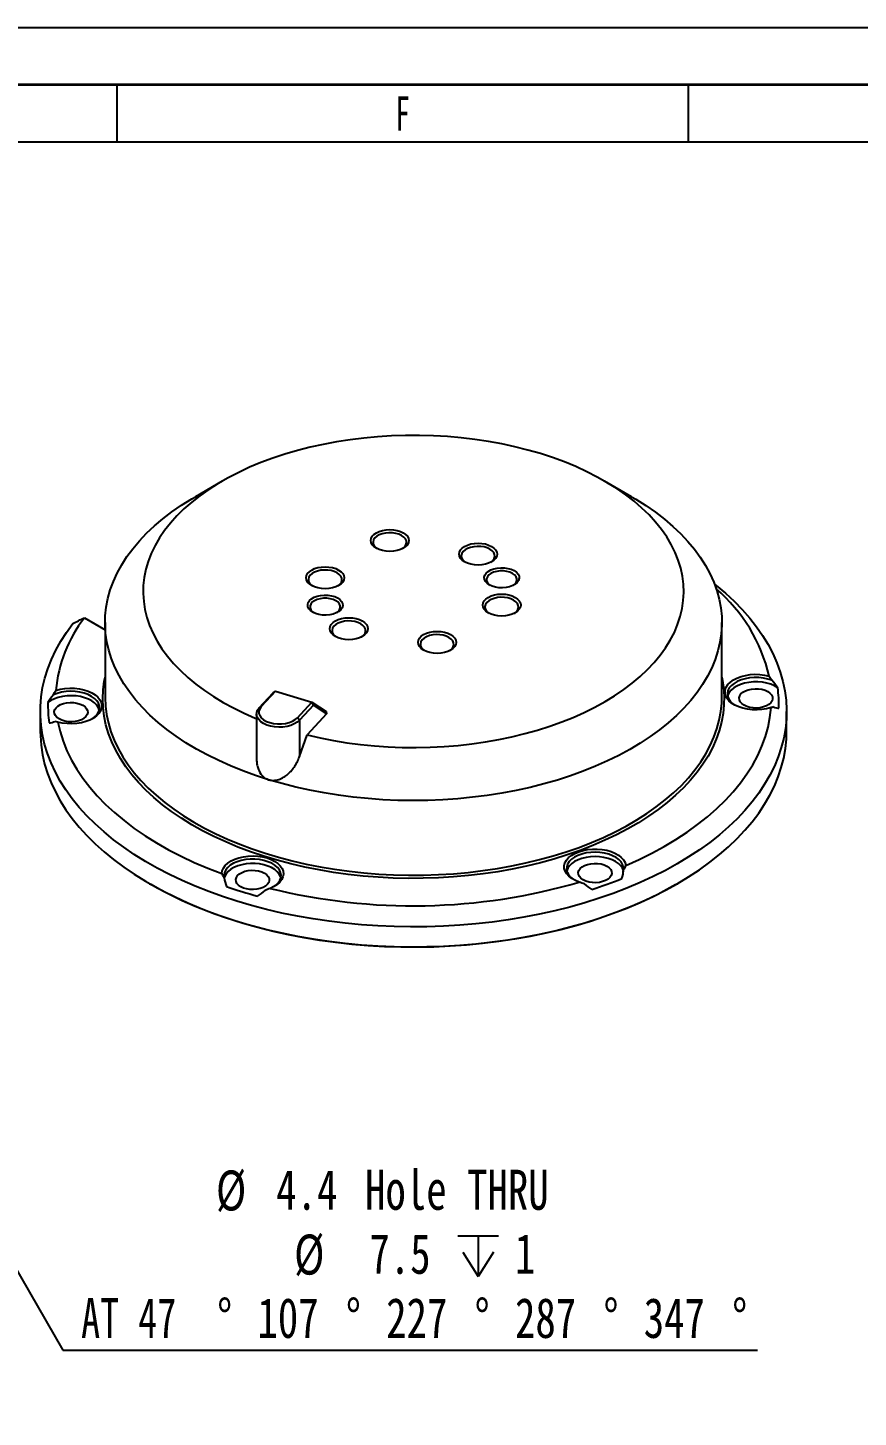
# Model space of a CAD drawing. Header units: millimetres. Extents: x 0 to 420, y 1 to 298.
# Drawn here: x 252.2 to 324.9, y 176.4 to 298 of the extents above; entities that cross this region are included whole.
import ezdxf

# ---------------------------------------------------------------- set-up
doc = ezdxf.new("R2010")
doc.units = ezdxf.units.MM
doc.layers.add('SLD-0', color=179, linetype='Continuous')
doc.layers.add('치수선', color=104, linetype='Continuous')
doc.layers.add('도면층1', color=4, linetype='Continuous', lineweight=35)
doc.layers.add('도면층2', color=3, linetype='Continuous', lineweight=25)
doc.styles.add('SLDTEXTSTYLE1', font='TXT', dxfattribs={"width": 0.75})
doc.styles.add('SLDTEXTSTYLE3', font='TXT', dxfattribs={"width": 0.7})
doc.styles.add('SLDTEXTSTYLE8', font='TXT', dxfattribs={"width": 0.638186})
doc.dimstyles.new('SLDDIMSTYLE4', dxfattribs={"dimtxt": 3.5, "dimasz": 3.302, "dimexe": 0, "dimexo": 0.0625, "dimgap": 0.875, "dimtad": 0, "dimtih": 1, "dimtoh": 1, "dimdec": 3, "dimrnd": 1e-09, "dimzin": 12, "dimdsep": 46, "dimtxsty": 'SLDTEXTSTYLE1', "dimblk1": 'NONE', "dimsah": 1, "dimcen": 0, "dimadec": 0, "dimazin": 3, "dimtfac": 1, "dimtdec": 3, "dimtmove": 0, "dimatfit": 3, "dimldrblk": 'NONE', "dimfxl": 1, "dimfrac": 2, "dimtolj": 1, "dimtzin": 12, "dimarcsym": 0})

# ---------------------------------------------------------------- blocks, each defined once
blk = doc.blocks.new('SW_SYMBOL_HOLE_DEPTH')
at = {"layer": '치수선', "color": 0}
for p, q in [((0, 875), (800, 875)), ((400, 875), (400, 75)), ((100, 555), (400, 75)), ((700, 555), (400, 75))]:
    blk.add_line(p, q, dxfattribs=at)
blk = doc.blocks.new('_D_8')
at = {"layer": '치수선', "transparency": 16777216}
for p, q in [((237.84, 212.44), (240.04, 208.62)), ((240.04, 208.62), (255.27, 182.24)), ((255.27, 182.24), (316.08, 182.24))]:
    blk.add_line(p, q, dxfattribs=at)
blk.add_solid([(240.04, 208.62), (241.25, 205.51), (242.13, 206.02)], dxfattribs=at)
at = {"layer": '치수선', "transparency": 16777216, "xscale": 0.004470703125, "yscale": 0.004470703125, "zscale": 0.004470703125}
blk.add_blockref('SW_SYMBOL_HOLE_DEPTH', (289.84, 188.34), dxfattribs=at)
at = {"layer": '치수선', "transparency": 16777216, "char_height": 3.5, "attachment_point": 1}
for s, insert, style in [('%%c', (268.67, 197.97), 'SLDTEXTSTYLE1'), ('4.4', (273.94, 198.03), 'SLDTEXTSTYLE1'), ('Hole THRU', (281.72, 198.03), 'SLDTEXTSTYLE1'), ('%%c', (275.51, 192.36), 'SLDTEXTSTYLE1'), ('7.5', (282.1, 192.42), 'SLDTEXTSTYLE1'), ('1', (294.84, 192.42), 'SLDTEXTSTYLE1'), ('AT 47', (256.86, 186.81), 'SLDTEXTSTYLE3'), ('%%d', (268.77, 186.75), 'SLDTEXTSTYLE1'), ('107', (272.3, 186.81), 'SLDTEXTSTYLE1'), ('%%d', (280.04, 186.75), 'SLDTEXTSTYLE1'), ('227', (283.57, 186.81), 'SLDTEXTSTYLE1'), ('%%d', (291.31, 186.75), 'SLDTEXTSTYLE1'), ('287', (294.85, 186.81), 'SLDTEXTSTYLE1'), ('%%d', (302.59, 186.75), 'SLDTEXTSTYLE1'), ('347', (306.12, 186.81), 'SLDTEXTSTYLE1'), ('%%d', (313.86, 186.75), 'SLDTEXTSTYLE1')]:
    blk.add_mtext(s, dxfattribs=dict(at, insert=insert, style=style))
blk = doc.blocks.new('_None')

msp = doc.modelspace()

# ---------------------------------------------------------------- linework, layer by layer
at = {"color": 7, "linetype": 'Continuous', "lineweight": 25}
for p, q in [((269.21959, 258.31473), (266.86218, 256.95338)), ((305.05215, 256.95338), (302.69475, 258.31473)), ((257.14468, 246.34637), (258.95717, 245.30004)), ((258.95717, 245.93366), (258.95717, 239.40134)), ((312.95717, 239.40134), (312.95717, 245.93366)), ((272.45449, 238.46877), (273.66752, 239.78578)), ((273.883, 239.93712), (272.63107, 238.57788)), ((273.66752, 239.78578), (273.883, 239.93712)), ((273.883, 239.93712), (277.06161, 238.96144)), ((272.45449, 238.46877), (272.63107, 238.57788)), ((275.80969, 237.6022), (277.06161, 238.96144)), ((277.19931, 238.7017), (275.98628, 237.38469)), ((277.19931, 238.7017), (277.06161, 238.96144)), ((277.06161, 238.96144), (278.31353, 238.14324)), ((278.35734, 237.94487), (277.19931, 238.7017)), ((253.2905, 238.14931), (253.2905, 236.40736)), ((272.22038, 237.92673), (272.22038, 234.00985)), ((275.98628, 237.38469), (275.80969, 237.6022)), ((275.98628, 237.38469), (275.98628, 234.21662)), ((278.35734, 237.94487), (276.65198, 236.09333)), ((278.31353, 238.14324), (278.35734, 237.94487)), ((318.62384, 236.40736), (318.62384, 238.14931)), ((275.98628, 234.21662), (276.65198, 236.09333)), ((262.85459, 223.07486), (262.99604, 222.99318)), ((308.9183, 222.99318), (309.05974, 223.07486))]:
    msp.add_line(p, q, dxfattribs=at)
at = {"color": 7, "linetype": 'Continuous', "lineweight": 25, "flags": 128}
for points in [[(276.65198, 236.09333), (277.79146, 235.83198), (278.95285, 235.60505), (280.13303, 235.41315), (281.32886, 235.2568), (282.5371, 235.1364), (283.75452, 235.05229), (284.97786, 235.00469), (286.20382, 234.99373), (287.42912, 235.01944), (288.65048, 235.08175), (289.8646, 235.18049), (291.06823, 235.3154), (292.25815, 235.48611), (293.43115, 235.69217), (294.5841, 235.93302), (295.71389, 236.20802), (296.81749, 236.51643), (297.89194, 236.85742), (298.93436, 237.23008), (299.94195, 237.6334), (300.912, 238.0663), (301.84192, 238.52763), (302.7292, 239.01614), (303.57146, 239.53053), (304.36645, 240.0694), (305.11202, 240.63132), (305.80619, 241.21478), (306.44707, 241.8182), (307.03297, 242.43998), (307.56229, 243.07844), (308.03363, 243.73187), (308.44571, 244.39852), (308.79743, 245.07659), (309.08785, 245.76427), (309.31619, 246.4597), (309.48183, 247.16103), (309.58433, 247.86637), (309.62341, 248.57383), (309.59898, 249.28151), (309.51109, 249.98751), (309.35997, 250.68993), (309.14605, 251.38689), (308.86989, 252.07652), (308.53223, 252.75697), (308.13397, 253.42641), (307.67619, 254.08305), (307.16012, 254.72512), (306.58714, 255.35089), (305.95879, 255.9587), (305.27676, 256.5469), (304.54287, 257.11392), (303.75909, 257.65824), (302.92754, 258.1784), (302.05043, 258.673), (301.13014, 259.14071), (300.16911, 259.58027), (299.16995, 259.99052), (298.13531, 260.37034), (297.068, 260.71872), (295.97086, 261.03472), (294.84684, 261.31749), (293.69896, 261.56628), (292.53031, 261.78042), (291.34401, 261.95933), (290.14326, 262.10253), (288.93126, 262.20964), (287.71129, 262.28036), (286.48661, 262.31452), (285.2605, 262.31202), (284.03627, 262.27287), (282.81719, 262.19716), (281.60654, 262.08511), (280.40757, 261.93701), (279.22349, 261.75327), (278.05749, 261.53437), (276.91269, 261.2809), (275.79216, 260.99355), (274.69892, 260.67308), (273.63589, 260.32035), (272.60594, 259.93632), (271.61182, 259.52201), (270.6562, 259.07853), (269.74165, 258.60708), (268.87063, 258.10892), (268.04546, 257.58538), (267.26837, 257.03787), (266.54144, 256.46787), (265.86663, 255.8769), (265.24573, 255.26655), (264.68043, 254.63845), (264.17223, 253.99429), (263.72251, 253.3358), (263.33246, 252.66475), (263.00314, 251.98294), (262.73542, 251.2922), (262.53004, 250.59439), (262.38753, 249.89137), (262.30829, 249.18503), (262.29252, 248.47727), (262.34026, 247.76998), (262.45139, 247.06508), (262.62562, 246.36444), (262.86246, 245.66995), (263.1613, 244.98348), (263.52131, 244.30686), (263.94155, 243.64191), (264.42087, 242.99042), (264.958, 242.35414), (265.55149, 241.73477), (266.19975, 241.13397), (266.90104, 240.55336), (267.65348, 239.9945), (268.45504, 239.45888), (269.30358, 238.94795), (270.19682, 238.46307), (271.13236, 238.00555), (272.10769, 237.57661), (272.22038, 237.52995)], [(273.28144, 232.17137), (272.13578, 232.54396), (271.0229, 232.94831), (269.94545, 233.38347), (268.90597, 233.84839), (267.90694, 234.34198), (266.95072, 234.86306), (266.03958, 235.4104), (265.17568, 235.98269), (264.36108, 236.5786), (263.5977, 237.19669), (262.88735, 237.8355), (262.23172, 238.49352), (261.63237, 239.16919), (261.09071, 239.8609), (260.60803, 240.56702), (260.18548, 241.28587), (259.82406, 242.01574), (259.52462, 242.7549), (259.28787, 243.50161), (259.11438, 244.25408), (259.00456, 245.01053), (258.95867, 245.76918), (258.97682, 246.52821), (259.05896, 247.28584), (259.2049, 248.04026), (259.41429, 248.78968), (259.68664, 249.53232), (260.02131, 250.26644), (260.41748, 250.99027), (260.87424, 251.70211), (261.39049, 252.40027), (261.96501, 253.08309), (262.59643, 253.74895), (263.28327, 254.39628), (264.02388, 255.02353), (264.81652, 255.62923), (265.6593, 256.21192), (266.55023, 256.77024), (266.86218, 256.95338)], [(305.05215, 256.95338), (305.42496, 256.73381), (306.31274, 256.17382), (307.15224, 255.58955), (307.94147, 254.98237), (308.67855, 254.35373), (309.36174, 253.70512), (309.98942, 253.03808), (310.56009, 252.35419), (311.07241, 251.65506), (311.52516, 250.94237), (311.91727, 250.2178), (312.2478, 249.48306), (312.51597, 248.73991), (312.72115, 247.9901), (312.86284, 247.23541), (312.94072, 246.47763), (312.9546, 245.71857), (312.90444, 244.96001), (312.79037, 244.20377), (312.61265, 243.45163), (312.3717, 242.70537), (312.06811, 241.96677), (311.70258, 241.23758), (311.27599, 240.51953), (310.78934, 239.81432), (310.24379, 239.12363), (309.64064, 238.44909), (308.98132, 237.7923), (308.26738, 237.15482), (307.50053, 236.53816), (306.68257, 235.94379), (305.81546, 235.37311), (304.90125, 234.82749), (303.94211, 234.3082), (302.9403, 233.81649), (301.89822, 233.35352), (300.81832, 232.92039), (299.70317, 232.51812), (298.55542, 232.14768), (297.37779, 231.80993), (296.17307, 231.50568), (294.94412, 231.23566), (293.69386, 231.00049), (292.42524, 230.80075), (291.14128, 230.6369), (289.84503, 230.50933), (288.53955, 230.41835), (287.22795, 230.36417), (285.91333, 230.34692), (284.59882, 230.36663), (283.28753, 230.42327), (281.98257, 230.5167), (280.68704, 230.6467), (279.40401, 230.81296), (278.13653, 231.01508), (276.88759, 231.25258), (275.66016, 231.52491), (274.45716, 231.83141), (273.28144, 232.17137)], [(282.70811, 252.43606), (282.50083, 252.58186), (282.34682, 252.74821), (282.25198, 252.9287), (282.21995, 253.1164), (282.25198, 253.30411), (282.34682, 253.4846), (282.50083, 253.65094), (282.70811, 253.79674), (282.96067, 253.9164), (283.24881, 254.00531), (283.56147, 254.06006), (283.88662, 254.07855), (284.21177, 254.06006), (284.52442, 254.00531), (284.81257, 253.9164), (285.06513, 253.79674), (285.2724, 253.65094), (285.42642, 253.4846), (285.52126, 253.30411), (285.55328, 253.1164), (285.52126, 252.9287), (285.42642, 252.74821), (285.2724, 252.58186), (285.06513, 252.43606), (284.81257, 252.31641), (284.52442, 252.2275), (284.21177, 252.17275), (283.88662, 252.15426), (283.56147, 252.17275), (283.24881, 252.2275), (282.96067, 252.31641), (282.70811, 252.43606)], [(284.99007, 252.39533), (285.02643, 252.42026), (285.19343, 252.56871), (285.30331, 252.73396), (285.35127, 252.90878), (285.33523, 253.08555), (285.25587, 253.25652), (285.11667, 253.41424), (284.92371, 253.5518), (284.68542, 253.66319), (284.41222, 253.74355), (284.11605, 253.78936), (283.80986, 253.79862), (283.50702, 253.77093), (283.22076, 253.7075), (282.96361, 253.6111), (282.7468, 253.48593), (282.57981, 253.33748), (282.46993, 253.17224), (282.42196, 252.99741), (282.43801, 252.82064), (282.51737, 252.64967), (282.65657, 252.49196), (282.78316, 252.39533)], [(290.43551, 251.24076), (290.22824, 251.38656), (290.07422, 251.5529), (289.97938, 251.73339), (289.94736, 251.9211), (289.97938, 252.10881), (290.07422, 252.2893), (290.22824, 252.45564), (290.43551, 252.60144), (290.68807, 252.72109), (290.97622, 252.81001), (291.28887, 252.86476), (291.61402, 252.88325), (291.93917, 252.86476), (292.25183, 252.81001), (292.53997, 252.72109), (292.79254, 252.60144), (292.99981, 252.45564), (293.15382, 252.2893), (293.24867, 252.10881), (293.28069, 251.9211), (293.24867, 251.73339), (293.15382, 251.5529), (292.99981, 251.38656), (292.79254, 251.24076), (292.53997, 251.1211), (292.25183, 251.03219), (291.93917, 250.97744), (291.61402, 250.95895), (291.28887, 250.97744), (290.97622, 251.03219), (290.68807, 251.1211), (290.43551, 251.24076)], [(292.71748, 251.20003), (292.75384, 251.22495), (292.92083, 251.3734), (293.03072, 251.53865), (293.07868, 251.71348), (293.06263, 251.89024), (292.98328, 252.06122), (292.84407, 252.21893), (292.65111, 252.35649), (292.41283, 252.46788), (292.13963, 252.54824), (291.84346, 252.59406), (291.53726, 252.60332), (291.23442, 252.57563), (290.94817, 252.5122), (290.69102, 252.41579), (290.47421, 252.29063), (290.30721, 252.14218), (290.19733, 251.97693), (290.14937, 251.8021), (290.16541, 251.62534), (290.24477, 251.45437), (290.38397, 251.29665), (290.51057, 251.20003)], [(277.05125, 249.17043), (276.84398, 249.31623), (276.68996, 249.48257), (276.59512, 249.66307), (276.5631, 249.85077), (276.59512, 250.03848), (276.68996, 250.21897), (276.84398, 250.38531), (277.05125, 250.53111), (277.30381, 250.65077), (277.59196, 250.73968), (277.90461, 250.79443), (278.22976, 250.81292), (278.55491, 250.79443), (278.86757, 250.73968), (279.15571, 250.65077), (279.40827, 250.53111), (279.61555, 250.38531), (279.76956, 250.21897), (279.86441, 250.03848), (279.89643, 249.85077), (279.86441, 249.66307), (279.76956, 249.48257), (279.61555, 249.31623), (279.40827, 249.17043), (279.15571, 249.05078), (278.86757, 248.96186), (278.55491, 248.90711), (278.22976, 248.88863), (277.90461, 248.90711), (277.59196, 248.96186), (277.30381, 249.05078), (277.05125, 249.17043)], [(292.60035, 249.22486), (292.39861, 249.36867), (292.25309, 249.53355), (292.17012, 249.7123), (292.15334, 249.8971), (292.20349, 250.07987), (292.31837, 250.25263), (292.49295, 250.40783), (292.71962, 250.53868), (292.98846, 250.63947), (293.28772, 250.70578), (293.60433, 250.73473), (293.92444, 250.72505), (294.23407, 250.67715), (294.51969, 250.59314), (294.76881, 250.47668), (294.97054, 250.33287), (295.11607, 250.16799), (295.19903, 249.98924), (295.21581, 249.80445), (295.16566, 249.62167), (295.05079, 249.44891), (294.8762, 249.29371), (294.64953, 249.16286), (294.38069, 249.06208), (294.08143, 248.99576), (293.76482, 248.96681), (293.44471, 248.9765), (293.13508, 249.02439), (292.84946, 249.1084), (292.60035, 249.22486)], [(279.33322, 249.1297), (279.36958, 249.15463), (279.53657, 249.30307), (279.64645, 249.46832), (279.69442, 249.64315), (279.67837, 249.81991), (279.59901, 249.99089), (279.45981, 250.1486), (279.26685, 250.28616), (279.02857, 250.39756), (278.75537, 250.47792), (278.4592, 250.52373), (278.153, 250.53299), (277.85016, 250.5053), (277.56391, 250.44187), (277.30676, 250.34546), (277.08995, 250.2203), (276.92295, 250.07185), (276.81307, 249.9066), (276.76511, 249.73178), (276.78115, 249.55501), (276.86051, 249.38404), (276.99971, 249.22632), (277.12631, 249.1297)], [(294.69331, 249.18412), (294.81354, 249.27795), (294.94309, 249.43324), (295.00953, 249.60128), (295.00953, 249.77364), (294.94309, 249.94168), (294.81354, 250.09698), (294.62739, 250.23174), (294.39395, 250.3392), (294.12495, 250.41399), (293.83386, 250.45234), (293.53529, 250.45234), (293.2442, 250.41399), (292.9752, 250.3392), (292.74177, 250.23174), (292.55561, 250.09698), (292.42607, 249.94168), (292.35963, 249.77364), (292.35963, 249.60128), (292.42607, 249.43324), (292.55561, 249.27795), (292.67584, 249.18412)], [(312.32795, 249.27903), (312.45189, 249.1805), (313.26801, 248.49596), (314.03109, 247.79133), (314.73966, 247.06798), (315.39233, 246.3273), (315.98785, 245.57075), (316.52506, 244.79978), (317.00291, 244.01591), (317.42047, 243.22064), (317.77694, 242.41552), (318.07162, 241.60212), (318.30394, 240.78201), (318.47344, 239.95679), (318.57981, 239.12806), (318.62283, 238.29743), (318.60242, 237.46652), (318.51861, 236.63693), (318.37158, 235.81027), (318.16161, 234.98816), (317.8891, 234.17219), (317.55459, 233.36394), (317.15872, 232.56498), (316.70226, 231.77686), (316.1861, 231.00112), (315.61124, 230.23926), (314.9788, 229.49276), (314.29, 228.76307), (313.54619, 228.0516), (312.7488, 227.35975), (311.89939, 226.68884), (310.9996, 226.04019), (310.05119, 225.41505), (309.05599, 224.81464), (308.01594, 224.24013), (306.93305, 223.69262), (305.80943, 223.17318), (304.64726, 222.68283), (303.4488, 222.22251), (302.21638, 221.79311), (300.95238, 221.39548), (299.65926, 221.03038), (298.33954, 220.69852), (296.99577, 220.40055), (295.63057, 220.13704), (294.24658, 219.90851), (292.84649, 219.7154), (291.43303, 219.55808), (290.00894, 219.43687), (288.57698, 219.35199), (287.13993, 219.30361), (285.70058, 219.29183), (284.26173, 219.31666), (282.82618, 219.37806), (281.3967, 219.47592), (279.97608, 219.61003), (278.56708, 219.78015), (277.17242, 219.98593), (275.79482, 220.22699), (274.43696, 220.50284), (273.10147, 220.81296), (271.79093, 221.15675), (270.50791, 221.53353), (269.25489, 221.94258), (268.0343, 222.3831), (266.84851, 222.85423), (265.69983, 223.35506), (264.59049, 223.88462), (263.52263, 224.44188), (262.49834, 225.02576), (261.5196, 225.63512), (260.58831, 226.26878), (259.70629, 226.92552), (258.87524, 227.60404), (258.09678, 228.30304), (257.37242, 229.02117), (256.70356, 229.75701), (256.09151, 230.50916), (255.53746, 231.27614), (255.04247, 232.05646), (254.60751, 232.84862), (254.23343, 233.65107), (253.92095, 234.46225), (253.67068, 235.2806), (253.48311, 236.10451), (253.35859, 236.9324), (253.29737, 237.76265), (253.29957, 238.59365), (253.36519, 239.42378), (253.49409, 240.25145), (253.68604, 241.07503), (253.94064, 241.89292), (254.25742, 242.70355), (254.63575, 243.50534), (255.0749, 244.29672), (255.57402, 245.07617), (256.13214, 245.84217), (256.13214, 245.84217)], [(277.14553, 246.83425), (276.9438, 246.97806), (276.79827, 247.14294), (276.71531, 247.32169), (276.69853, 247.50649), (276.74868, 247.68926), (276.86355, 247.86202), (277.03814, 248.01722), (277.26481, 248.14807), (277.53364, 248.24886), (277.83291, 248.31518), (278.14951, 248.34412), (278.46963, 248.33444), (278.77926, 248.28654), (279.06488, 248.20253), (279.31399, 248.08608), (279.51572, 247.94226), (279.66125, 247.77738), (279.74422, 247.59863), (279.76099, 247.41384), (279.71085, 247.23106), (279.59597, 247.0583), (279.42139, 246.9031), (279.19472, 246.77225), (278.92588, 246.67147), (278.62662, 246.60515), (278.31001, 246.5762), (277.9899, 246.58589), (277.68027, 246.63378), (277.39465, 246.71779), (277.14553, 246.83425)], [(292.50606, 246.77982), (292.29879, 246.92562), (292.14478, 247.09197), (292.04993, 247.27246), (292.01791, 247.46016), (292.04993, 247.64787), (292.14478, 247.82836), (292.29879, 247.9947), (292.50606, 248.1405), (292.75863, 248.26016), (293.04677, 248.34907), (293.35943, 248.40382), (293.68458, 248.42231), (294.00973, 248.40382), (294.32238, 248.34907), (294.61053, 248.26016), (294.86309, 248.1405), (295.07036, 247.9947), (295.22438, 247.82836), (295.31922, 247.64787), (295.35124, 247.46016), (295.31922, 247.27246), (295.22438, 247.09197), (295.07036, 246.92562), (294.86309, 246.77982), (294.61053, 246.66017), (294.32238, 246.57126), (294.00973, 246.5165), (293.68458, 246.49802), (293.35943, 246.5165), (293.04677, 246.57126), (292.75863, 246.66017), (292.50606, 246.77982)], [(294.78803, 246.73909), (294.82439, 246.76402), (294.99139, 246.91247), (295.10127, 247.07772), (295.14923, 247.25254), (295.13319, 247.42931), (295.05383, 247.60028), (294.91463, 247.75799), (294.72167, 247.89555), (294.48338, 248.00695), (294.21018, 248.08731), (293.91401, 248.13312), (293.60782, 248.14238), (293.30497, 248.11469), (293.01872, 248.05126), (292.76157, 247.95486), (292.54476, 247.82969), (292.37777, 247.68124), (292.26788, 247.51599), (292.21992, 247.34117), (292.23597, 247.1644), (292.31532, 246.99343), (292.45453, 246.83571), (292.58112, 246.73909)], [(279.2385, 246.79351), (279.35873, 246.88734), (279.48827, 247.04263), (279.55471, 247.21067), (279.55471, 247.38304), (279.48827, 247.55108), (279.35873, 247.70637), (279.17257, 247.84113), (278.93914, 247.94859), (278.67014, 248.02338), (278.37905, 248.06173), (278.08048, 248.06173), (277.78939, 248.02338), (277.52039, 247.94859), (277.28695, 247.84113), (277.1008, 247.70637), (276.97125, 247.55108), (276.90481, 247.38304), (276.90481, 247.21067), (276.97125, 247.04263), (277.1008, 246.88734), (277.22103, 246.79351)], [(279.1218, 244.70949), (278.91453, 244.8553), (278.76052, 245.02164), (278.66567, 245.20213), (278.63365, 245.38983), (278.66567, 245.57754), (278.76052, 245.75803), (278.91453, 245.92437), (279.1218, 246.07017), (279.37436, 246.18983), (279.66251, 246.27874), (279.97516, 246.33349), (280.30032, 246.35198), (280.62547, 246.33349), (280.93812, 246.27874), (281.22627, 246.18983), (281.47883, 246.07017), (281.6861, 245.92437), (281.84011, 245.75803), (281.93496, 245.57754), (281.96698, 245.38983), (281.93496, 245.20213), (281.84011, 245.02164), (281.6861, 244.8553), (281.47883, 244.70949), (281.22627, 244.58984), (280.93812, 244.50093), (280.62547, 244.44618), (280.30032, 244.42769), (279.97516, 244.44618), (279.66251, 244.50093), (279.37436, 244.58984), (279.1218, 244.70949)], [(281.40377, 244.66876), (281.44013, 244.69369), (281.60712, 244.84214), (281.71701, 245.00739), (281.76497, 245.18221), (281.74892, 245.35898), (281.66957, 245.52995), (281.53037, 245.68767), (281.33741, 245.82523), (281.09912, 245.93662), (280.82592, 246.01698), (280.52975, 246.06279), (280.22356, 246.07205), (279.92071, 246.04437), (279.63446, 245.98093), (279.37731, 245.88453), (279.1605, 245.75937), (278.99351, 245.61092), (278.88362, 245.44567), (278.83566, 245.27084), (278.85171, 245.09408), (278.93106, 244.9231), (279.07027, 244.76539), (279.19686, 244.66876)], [(286.84921, 243.51419), (286.64194, 243.65999), (286.48792, 243.82633), (286.39308, 244.00682), (286.36106, 244.19453), (286.39308, 244.38224), (286.48792, 244.56273), (286.64194, 244.72907), (286.84921, 244.87487), (287.10177, 244.99453), (287.38992, 245.08344), (287.70257, 245.13819), (288.02772, 245.15668), (288.35287, 245.13819), (288.66553, 245.08344), (288.95367, 244.99453), (289.20623, 244.87487), (289.4135, 244.72907), (289.56752, 244.56273), (289.66236, 244.38224), (289.69439, 244.19453), (289.66236, 244.00682), (289.56752, 243.82633), (289.4135, 243.65999), (289.20623, 243.51419), (288.95367, 243.39454), (288.66553, 243.30562), (288.35287, 243.25087), (288.02772, 243.23238), (287.70257, 243.25087), (287.38992, 243.30562), (287.10177, 243.39454), (286.84921, 243.51419)], [(289.13118, 243.47346), (289.16754, 243.49838), (289.33453, 243.64683), (289.44441, 243.81208), (289.49238, 243.98691), (289.47633, 244.16367), (289.39697, 244.33465), (289.25777, 244.49236), (289.06481, 244.62992), (288.82653, 244.74132), (288.55333, 244.82167), (288.25716, 244.86749), (287.95096, 244.87675), (287.64812, 244.84906), (287.36187, 244.78563), (287.10472, 244.68922), (286.88791, 244.56406), (286.72091, 244.41561), (286.61103, 244.25036), (286.56307, 244.07553), (286.57911, 243.89877), (286.65847, 243.7278), (286.79767, 243.57008), (286.92427, 243.47346)], [(312.95717, 241.1387), (312.98051, 241.02473), (313.09899, 240.26446), (313.15333, 239.50177), (313.1434, 238.73846), (313.06922, 237.97633), (312.93097, 237.21718), (312.72897, 236.4628), (312.46371, 235.71499), (312.1358, 234.9755), (311.74603, 234.24608), (311.29531, 233.52846), (310.78471, 232.82433), (310.21544, 232.13536), (309.58884, 231.46318), (308.90639, 230.80937), (308.16971, 230.17548), (307.38054, 229.563), (306.54073, 228.97339), (305.65229, 228.40804), (304.7173, 227.86828), (303.73797, 227.35539), (302.71662, 226.87058), (301.65567, 226.415), (300.55762, 225.98973), (299.42506, 225.59576), (298.26068, 225.23403), (297.06722, 224.9054), (295.84751, 224.61063), (294.60442, 224.35044), (293.34089, 224.12543), (292.05992, 223.93613), (290.76452, 223.783), (289.45777, 223.66639), (288.14274, 223.58658), (286.82254, 223.54375), (285.5003, 223.53802), (284.17914, 223.56939), (282.86218, 223.63779), (281.55254, 223.74305), (280.25331, 223.88493), (278.96755, 224.0631), (277.69831, 224.27713), (276.44859, 224.52651), (275.22135, 224.81066), (274.01947, 225.12891), (272.8458, 225.4805), (271.70312, 225.8646), (270.59413, 226.28031), (269.52144, 226.72663), (268.48759, 227.20253), (267.49503, 227.70687), (266.5461, 228.23846), (265.64304, 228.79604), (264.78799, 229.3783), (263.98297, 229.98386), (263.22987, 230.6113), (262.53049, 231.25911), (261.88647, 231.92579), (261.29933, 232.60974), (260.77047, 233.30936), (260.30113, 234.02299), (259.89242, 234.74895), (259.5453, 235.48551), (259.26061, 236.23094), (259.039, 236.98348), (258.88101, 237.74135), (258.78701, 238.50275), (258.75721, 239.26589), (258.7917, 240.02896), (258.89038, 240.79017), (258.95717, 241.1387)], [(317.26328, 238.48416), (316.87763, 238.38101), (316.46872, 238.31407), (316.04668, 238.28501), (315.62197, 238.29454), (315.20511, 238.34243), (314.80644, 238.42749), (314.43583, 238.54762), (314.10247, 238.69983), (313.81461, 238.88036), (313.5794, 239.08473), (313.40265, 239.30787), (313.28876, 239.54426), (313.24054, 239.78804), (313.25919, 240.03317), (313.34424, 240.27358), (313.49359, 240.5033), (313.70353, 240.71664), (313.96887, 240.90832), (314.28303, 241.07358), (314.63822, 241.20834), (315.02565, 241.30925), (315.4357, 241.37381), (315.85823, 241.40042), (316.28275, 241.38843), (316.69875, 241.33812), (317.09592, 241.25075)], [(317.33574, 240.87606), (316.98108, 240.99097), (316.59885, 241.07116), (316.19915, 241.11451), (315.79257, 241.11988), (315.38985, 241.08712), (315.00167, 241.0171), (314.63829, 240.91167), (314.30933, 240.77362), (314.02349, 240.60661), (313.78834, 240.41506), (313.6101, 240.20403), (313.49349, 239.97911), (313.4416, 239.74625), (313.45579, 239.51161), (313.5357, 239.28141), (313.6792, 239.06174), (313.8825, 238.8584), (314.10284, 238.69963)], [(257.8115, 237.49081), (257.89085, 237.54283), (258.126, 237.73438), (258.30424, 237.94541), (258.42085, 238.17033), (258.47274, 238.40319), (258.45855, 238.63783), (258.37864, 238.86803), (258.23514, 239.08771), (258.03184, 239.29105), (257.77411, 239.47266), (257.46879, 239.62776), (257.12395, 239.75222), (256.74871, 239.84276), (256.35301, 239.89698), (255.94732, 239.91344), (255.54238, 239.89171), (255.14889, 239.83237), (254.77728, 239.73698), (254.43737, 239.60807)], [(254.65106, 239.9919), (255.03671, 240.09505), (255.44562, 240.16199), (255.86766, 240.19105), (256.29237, 240.18152), (256.70923, 240.13363), (257.1079, 240.04857), (257.47851, 239.92844), (257.81187, 239.77623), (258.09973, 239.5957), (258.33494, 239.39133), (258.51169, 239.16819), (258.62558, 238.9318), (258.6738, 238.68802), (258.65515, 238.44289), (258.5701, 238.20248), (258.42075, 237.97276), (258.21081, 237.75942), (257.94547, 237.56774), (257.63131, 237.40248), (257.27612, 237.26772), (256.88869, 237.16681), (256.47864, 237.10225), (256.05611, 237.07564), (255.63159, 237.08763), (255.21559, 237.13794), (254.81842, 237.22531)], [(317.84615, 240.23114), (317.56508, 240.39425), (317.24269, 240.52949), (316.88717, 240.63345), (316.50755, 240.70347), (316.11347, 240.73778), (315.71497, 240.7355), (315.32215, 240.69669), (314.945, 240.62235), (314.59312, 240.51435), (314.27543, 240.37544), (314.00001, 240.20916), (313.77386, 240.01972), (313.60273, 239.81195), (313.49097, 239.59111), (313.46077, 239.48861)], [(314.9018, 238.69938), (314.70884, 238.83694), (314.56964, 238.99465), (314.49028, 239.16563), (314.47424, 239.34239), (314.5222, 239.51722), (314.63208, 239.68247), (314.79908, 239.83092), (315.01589, 239.95608), (315.27304, 240.05249), (315.55929, 240.11592), (315.86213, 240.14361), (316.16833, 240.13435), (316.4645, 240.08853), (316.7377, 240.00817), (316.97598, 239.89678), (317.16894, 239.75922), (317.30815, 239.60151), (317.3875, 239.43053), (317.40355, 239.25377), (317.35559, 239.07894), (317.2457, 238.91369), (317.07871, 238.76524), (316.8619, 238.64008), (316.60475, 238.54368), (316.3185, 238.48024), (316.01565, 238.45255), (315.70946, 238.46182), (315.41329, 238.50763), (315.14009, 238.58799), (314.9018, 238.69938)], [(258.45356, 238.27978), (258.382, 238.48015), (258.24382, 238.69595), (258.048, 238.89633), (257.79952, 239.07619), (257.50468, 239.23098), (257.17098, 239.35676), (256.8069, 239.45032), (256.42169, 239.5093), (256.02514, 239.53219), (255.62732, 239.51842), (255.23836, 239.46832), (254.86812, 239.38319), (254.52603, 239.26517), (254.22076, 239.11727), (253.96009, 238.94324)], [(254.93835, 237.49056), (254.74539, 237.62812), (254.60619, 237.78583), (254.52684, 237.95681), (254.51079, 238.13357), (254.55875, 238.3084), (254.66864, 238.47365), (254.83563, 238.6221), (255.05244, 238.74726), (255.30959, 238.84366), (255.59584, 238.9071), (255.89869, 238.93479), (256.20488, 238.92552), (256.50105, 238.87971), (256.77425, 238.79935), (257.01253, 238.68796), (257.20549, 238.5504), (257.3447, 238.39268), (257.42405, 238.22171), (257.4401, 238.04495), (257.39214, 237.87012), (257.28225, 237.70487), (257.11526, 237.55642), (256.89845, 237.43126), (256.6413, 237.33485), (256.35505, 237.27142), (256.0522, 237.24373), (255.74601, 237.25299), (255.44984, 237.29881), (255.17664, 237.37916), (254.93835, 237.49056)], [(258.95717, 239.40134), (258.95719, 239.38104), (258.99072, 238.62456), (259.08781, 237.8699), (259.24823, 237.11886), (259.47161, 236.37319), (259.75741, 235.63467), (260.10497, 234.90502), (260.51347, 234.18597), (260.98193, 233.47921), (261.50927, 232.78641), (262.09423, 232.1092), (262.73544, 231.44918), (263.43139, 230.80791), (264.18043, 230.18689), (264.98079, 229.58759), (265.83061, 229.01142), (266.72786, 228.45974), (267.67043, 227.93385), (268.65611, 227.43499), (269.68257, 226.96434), (270.74739, 226.523), (271.84806, 226.11202), (272.98199, 225.73236), (274.1465, 225.38492), (275.33885, 225.07051), (276.55623, 224.78989), (277.79576, 224.5437), (279.05453, 224.33254), (280.32958, 224.1569), (281.61788, 224.01718), (282.91642, 223.91373), (284.22212, 223.84679), (285.53191, 223.8165), (286.84271, 223.82296), (288.15142, 223.86613), (289.45495, 223.94592), (290.75024, 224.06213), (292.03424, 224.21451), (293.30391, 224.40268), (294.55626, 224.6262), (295.78834, 224.88455), (296.99725, 225.17712), (298.18014, 225.50322), (299.33422, 225.86207), (300.45677, 226.25284), (301.54514, 226.67459), (302.59677, 227.12635), (303.60917, 227.60704), (304.57997, 228.11553), (305.50688, 228.65062), (306.3877, 229.21105), (307.22037, 229.7955), (308.00292, 230.4026), (308.73351, 231.0309), (309.41041, 231.67893), (310.03203, 232.34517), (310.59691, 233.02803), (311.1037, 233.72592), (311.55123, 234.43719), (311.93842, 235.16016), (312.26438, 235.89312), (312.52833, 236.63436), (312.72965, 237.38211), (312.86786, 238.13463), (312.94264, 238.89013), (312.95717, 239.40134)], [(275.98628, 237.38469), (275.78368, 237.2066), (275.52784, 237.05303), (275.22748, 236.92922), (274.89283, 236.83937), (274.53528, 236.78656), (274.167, 236.77257), (273.80054, 236.79788), (273.44838, 236.86164), (273.12251, 236.96166), (272.83402, 237.09455), (272.59275, 237.25578), (272.4069, 237.43986), (272.28281, 237.64052), (272.2247, 237.85092), (272.23455, 238.06391), (272.31202, 238.27222), (272.45449, 238.46877)], [(272.63107, 238.57788), (272.49675, 238.38951), (272.42867, 238.18963), (272.42944, 237.98593), (272.49903, 237.78623), (272.63478, 237.5982), (272.83146, 237.42908), (273.08151, 237.28535), (273.37533, 237.17255), (273.70163, 237.09501), (274.04786, 237.05571), (274.40072, 237.05615), (274.74665, 237.09633), (275.07236, 237.17469), (275.36532, 237.28823), (275.61429, 237.43258), (275.80969, 237.6022)], [(304.54595, 224.6767), (305.71179, 225.19756), (306.8339, 225.7495), (307.9098, 226.33129), (308.9371, 226.94166), (309.91353, 227.57924), (310.83694, 228.24264), (311.70527, 228.93037), (312.51661, 229.64091), (313.26916, 230.37271), (313.96125, 231.12412), (314.59135, 231.8935), (315.15807, 232.67913), (315.66015, 233.47929), (316.09648, 234.29219), (316.46609, 235.11604), (316.76817, 235.94901), (317.00205, 236.78926), (317.16721, 237.63493), (317.26328, 238.48416)], [(254.81842, 237.22531), (255.01687, 236.38203), (255.28381, 235.54506), (255.61865, 234.71627), (256.02065, 233.8975), (256.48891, 233.09054), (257.0224, 232.29719), (257.61995, 231.5192), (258.28022, 230.7583), (259.00175, 230.01618), (259.78295, 229.29446), (260.62209, 228.59476), (261.51731, 227.91861), (262.46663, 227.26752), (263.46795, 226.64293), (264.51905, 226.04622), (265.6176, 225.47871), (266.76118, 224.94166), (267.94725, 224.43625), (269.17318, 223.96361)], [(253.2905, 236.40736), (253.29737, 236.02069), (253.35859, 235.19045), (253.48311, 234.36256), (253.67068, 233.53865), (253.92095, 232.7203), (254.23343, 231.90912), (254.60751, 231.10667), (255.04247, 230.31451), (255.53746, 229.53418), (256.09151, 228.7672), (256.70356, 228.01506), (257.37242, 227.27921), (258.09678, 226.56109), (258.87524, 225.86209), (259.70629, 225.18356), (260.58831, 224.52683), (261.5196, 223.89317), (262.49834, 223.28381), (263.52263, 222.69993), (264.59049, 222.14267), (265.69983, 221.61311), (266.84851, 221.11228), (268.0343, 220.64114), (269.25489, 220.20063), (270.50791, 219.79158), (271.79093, 219.4148), (273.10147, 219.07101), (274.43696, 218.76089), (275.79482, 218.48503), (277.17242, 218.24398), (278.56708, 218.03819), (279.97608, 217.86808), (281.3967, 217.73396), (282.82618, 217.63611), (284.26173, 217.57471), (285.70058, 217.54987), (287.13993, 217.56165), (288.57698, 217.61003), (290.00894, 217.69491), (291.43303, 217.81613), (292.84649, 217.97344), (294.24658, 218.16655), (295.63057, 218.39509), (296.99577, 218.65859), (298.33954, 218.95657), (299.65926, 219.28843), (300.95238, 219.65353), (302.21638, 220.05116), (303.4488, 220.48055), (304.64726, 220.94088), (305.80943, 221.43123), (306.93305, 221.95067), (308.01594, 222.49817), (309.05599, 223.07269), (310.05119, 223.6731), (310.9996, 224.29824), (311.89939, 224.94689), (312.7488, 225.61779), (313.54619, 226.30965), (314.29, 227.02112), (314.9788, 227.75081), (315.61124, 228.49731), (316.1861, 229.25917), (316.70226, 230.03491), (317.15872, 230.82302), (317.55459, 231.62198), (317.8891, 232.43023), (318.16161, 233.24621), (318.37158, 234.06832), (318.51861, 234.89497), (318.60242, 235.72456), (318.62384, 236.40736)], [(269.17318, 223.96361), (269.21126, 224.20799), (269.3153, 224.44589), (269.48272, 224.67142), (269.70938, 224.87898), (269.98965, 225.06344), (270.3166, 225.22023), (270.68211, 225.34545), (271.07713, 225.43601), (271.49188, 225.48965), (271.91607, 225.50506), (272.3392, 225.48185), (272.75077, 225.4206), (273.1406, 225.32282), (273.49901, 225.19093), (273.81712, 225.02821), (274.08707, 224.83868), (274.30214, 224.62705), (274.45702, 224.39855), (274.54787, 224.15886), (274.57243, 223.9139), (274.5301, 223.66976), (274.42192, 223.43247), (274.25058, 223.20793), (274.02032, 223.00168), (273.73686, 222.81886), (273.4072, 222.66398)], [(273.70908, 222.80377), (273.89619, 222.93547), (274.10754, 223.13606), (274.25975, 223.35378), (274.3488, 223.58286), (274.37233, 223.81724), (274.32972, 224.05073), (274.2221, 224.27714), (274.05231, 224.49048), (273.82485, 224.6851), (273.54574, 224.85586), (273.22236, 224.99823), (272.86327, 225.10845), (272.47798, 225.18361), (272.07667, 225.2217), (271.66998, 225.22173), (271.26866, 225.18369), (270.88334, 225.10859), (270.5242, 224.99842), (270.20076, 224.85609), (269.92158, 224.68537), (269.69404, 224.49078), (269.52416, 224.27747), (269.41644, 224.05107), (269.37373, 223.81759), (269.39716, 223.58321), (269.39716, 223.58321)], [(300.47929, 223.20974), (300.13172, 223.35096), (299.82685, 223.52193), (299.57224, 223.71839), (299.37418, 223.93549), (299.2376, 224.16784), (299.16587, 224.40969), (299.16077, 224.65504), (299.22243, 224.89781), (299.34932, 225.13198), (299.5383, 225.35176), (299.78468, 225.5517), (300.08236, 225.72683), (300.42397, 225.87283), (300.80102, 225.98607), (301.20419, 226.06375), (301.62348, 226.10395), (302.0485, 226.10566), (302.46872, 226.06884), (302.87373, 225.99441), (303.25348, 225.88421), (303.59857, 225.74098), (303.90045, 225.56825), (304.15164, 225.37032), (304.3459, 225.15208), (304.47844, 224.91895), (304.54595, 224.6767)], [(304.34875, 224.28781), (304.34381, 224.52257), (304.27299, 224.75376), (304.13818, 224.97526), (303.94294, 225.18122), (303.69243, 225.36617), (303.3933, 225.52523), (303.05345, 225.65419), (302.68188, 225.74963), (302.28842, 225.80903), (301.88348, 225.83081), (301.47778, 225.81441), (301.08206, 225.76025), (300.70679, 225.66976), (300.36189, 225.54535), (300.0565, 225.3903), (299.7987, 225.20871), (299.59532, 225.00541), (299.45172, 224.78575), (299.37172, 224.55556), (299.35742, 224.32092), (299.40922, 224.08806), (299.52573, 223.86312), (299.70388, 223.65207), (299.93895, 223.46048), (300.01869, 223.40819)], [(304.34644, 224.12418), (304.33215, 224.20024), (304.24738, 224.42504), (304.10182, 224.6392), (303.89914, 224.8373), (303.64452, 225.01428), (303.34442, 225.16566), (303.00646, 225.28759), (302.63923, 225.37696), (302.25207, 225.43151), (301.85481, 225.44986), (301.45755, 225.43152), (301.07038, 225.37698), (300.70315, 225.28762), (300.36518, 225.1657), (300.06506, 225.01433), (299.81042, 224.83736), (299.60773, 224.63927), (299.46215, 224.42511), (299.37736, 224.20031), (299.37663, 224.19716)], [(274.35114, 223.59275), (274.32097, 223.69519), (274.20923, 223.91602), (274.03812, 224.1238), (273.81199, 224.31325), (273.53658, 224.47954), (273.21891, 224.61845), (272.86703, 224.72646), (272.48989, 224.80082), (272.09708, 224.83964), (271.69857, 224.84193), (271.30449, 224.80763), (270.92487, 224.73762), (270.56933, 224.63368), (270.24693, 224.49844), (269.96585, 224.33534), (269.73323, 224.14854), (269.55499, 223.94276), (269.43566, 223.72326), (269.3949, 223.59275)], [(270.83593, 222.80353), (270.64297, 222.94109), (270.50377, 223.0988), (270.42441, 223.26977), (270.40837, 223.44654), (270.45633, 223.62136), (270.56621, 223.78661), (270.73321, 223.93506), (270.95002, 224.06023), (271.20717, 224.15663), (271.49342, 224.22006), (271.79626, 224.24775), (272.10246, 224.23849), (272.39863, 224.19268), (272.67183, 224.11232), (272.91011, 224.00092), (273.10307, 223.86337), (273.24227, 223.70565), (273.32163, 223.53468), (273.33768, 223.35791), (273.28971, 223.18309), (273.17983, 223.01784), (273.01284, 222.86939), (272.79603, 222.74422), (272.53888, 222.64782), (272.25262, 222.58439), (271.94978, 222.5567), (271.64359, 222.56596), (271.34742, 222.61177), (271.07422, 222.69213), (270.83593, 222.80353)], [(300.81766, 223.40794), (300.6247, 223.5455), (300.4855, 223.70321), (300.40614, 223.87419), (300.39009, 224.05095), (300.43806, 224.22578), (300.54794, 224.39103), (300.71493, 224.53948), (300.93174, 224.66464), (301.18889, 224.76104), (301.47515, 224.82448), (301.77799, 224.85217), (302.08418, 224.8429), (302.38035, 224.79709), (302.65355, 224.71673), (302.89184, 224.60534), (303.0848, 224.46778), (303.224, 224.31006), (303.30336, 224.13909), (303.3194, 223.96232), (303.27144, 223.7875), (303.16156, 223.62225), (302.99456, 223.4738), (302.77775, 223.34864), (302.5206, 223.25223), (302.23435, 223.1888), (301.93151, 223.16111), (301.62531, 223.17037), (301.32914, 223.21619), (301.05594, 223.29654), (300.81766, 223.40794)], [(308.9183, 222.99318), (308.40072, 222.70088), (307.34029, 222.14065), (306.23793, 221.60807), (305.09582, 221.10417), (303.9162, 220.62996), (302.70136, 220.18635), (301.45371, 219.77422), (300.17568, 219.39438), (298.86977, 219.04757), (297.53855, 218.73446), (296.18463, 218.45568), (294.81066, 218.21177), (293.41934, 218.00321), (292.01339, 217.83041), (290.59556, 217.6937), (289.16865, 217.59336), (287.73543, 217.52957), (286.29874, 217.50248), (284.86137, 217.51212), (283.42615, 217.55848), (281.99589, 217.64147), (280.5734, 217.76093), (279.16146, 217.91661), (277.76284, 218.10823), (276.38029, 218.3354), (275.01651, 218.59767), (273.67417, 218.89454), (272.35592, 219.22541), (271.06432, 219.58965), (269.80192, 219.98653), (268.57119, 220.41528), (267.37454, 220.87506), (266.21432, 221.36497), (265.0928, 221.88405), (264.01218, 222.43128), (262.99604, 222.99318)]]:
    msp.add_lwpolyline(points, dxfattribs=at)
at = {"color": 7, "linetype": 'Continuous', "lineweight": 25}
for centre, radius, start, end in [((303.16062, 238.0153), 14.30597, 13.0711408, 49.3949052), ((266.76858, 238.90325), 12.16633, 142.2816744, 174.8662613), ((307.23928, 238.69273), 10.71786, 358.6707348, 8.2525985), ((264.67506, 238.69461), 10.71786, 178.6707348, 188.2525985), ((283.75482, 264.11283), 43.6551, 251.0584484, 254.8138864), ((285.9296, 273.21834), 52.08219, 256.0877556, 286.2220207), ((289.12596, 261.21505), 40.60068, 287.8650888, 291.80664)]:
    msp.add_arc(centre, radius, start, end, dxfattribs=at)
for points in [[(256.13214, 245.84217), (256.46917, 246.01113), (256.80666, 246.17923), (257.14468, 246.34637)], [(317.09592, 241.25075), (317.17978, 241.12553), (317.25995, 241.00062), (317.33574, 240.87606)], [(317.84615, 240.23114), (317.68879, 240.45377), (317.51725, 240.66786), (317.33574, 240.87606)], [(254.43737, 239.60807), (254.50413, 239.7355), (254.57561, 239.86348), (254.65106, 239.9919)], [(254.43737, 239.60807), (254.26398, 239.39166), (254.10333, 239.1707), (253.96009, 238.94324)], [(317.47697, 238.54137), (317.41021, 238.5166), (317.33873, 238.49785), (317.26328, 238.48416)], [(317.47697, 238.54137), (317.65036, 238.4812), (317.81101, 238.44624), (317.95425, 238.4441)], [(254.06819, 237.1562), (254.22555, 237.16443), (254.39709, 237.20637), (254.5786, 237.27338)], [(254.81842, 237.22531), (254.73456, 237.23579), (254.65439, 237.25148), (254.5786, 237.27338)], [(269.39716, 223.58321), (269.31637, 223.70596), (269.24206, 223.83299), (269.17318, 223.96361)], [(304.20812, 223.51964), (304.29025, 223.76734), (304.33361, 224.02415), (304.34875, 224.28781)], [(304.54595, 224.6767), (304.4861, 224.54349), (304.42072, 224.41364), (304.34875, 224.28781)], [(269.39716, 223.58321), (269.42765, 223.31917), (269.48685, 223.06439), (269.58423, 222.82165)], [(273.4072, 222.66398), (273.26349, 222.59861), (273.11794, 222.53907), (272.97018, 222.48647)], [(300.91696, 223.04986), (300.76941, 223.09651), (300.62362, 223.15018), (300.47929, 223.20974)], [(300.91696, 223.04986), (301.12085, 222.86394), (301.34069, 222.70216), (301.58131, 222.57208)], [(272.31914, 221.98217), (272.55863, 222.12267), (272.77352, 222.29341), (272.97018, 222.48647)]]:
    msp.add_open_spline(points, degree=3, dxfattribs=at)
for points, knots in [([(272.22411, 234.00999), (272.2266, 233.88803), (272.23202, 233.62314), (272.33009, 233.15719), (272.55032, 232.68249), (272.90394, 232.32332), (273.17103, 232.21581), (273.28144, 232.17137)], [0, 0, 0, 0, 0.155566385, 0.337906399, 0.615509575, 0.841064383, 1, 1, 1, 1]), ([(273.28144, 232.17137), (273.35072, 232.1501), (273.42328, 232.13447), (273.56991, 232.11566), (273.64379, 232.11236), (273.86698, 232.11958), (274.01859, 232.1479), (274.30935, 232.2416), (274.45178, 232.30785), (274.71804, 232.46574), (274.8434, 232.55769), (275.08083, 232.76372), (275.19122, 232.87658), (275.39375, 233.11435), (275.48667, 233.23999), (275.65737, 233.50352), (275.73515, 233.64171), (275.87308, 233.92383), (275.93373, 234.06847), (275.98628, 234.21662)], [0, 0, 0, 0, 0.0625, 0.0625, 0.125, 0.125, 0.25, 0.25, 0.375, 0.375, 0.5, 0.5, 0.625, 0.625, 0.75, 0.75, 0.875, 0.875, 1, 1, 1, 1])]:
    msp.add_open_spline(points, degree=3, knots=knots, dxfattribs=at)
at = {"layer": 'SLD-0', "color": 7}
msp.add_line((420, 298), (0, 298), dxfattribs=at)
at = {"layer": '도면층1', "color": 7}
msp.add_line((415, 293), (5, 293), dxfattribs=at)
at = {"layer": '도면층2', "color": 7}
for p, q in [((260, 293), (260, 288)), ((310, 293), (310, 288)), ((410, 288), (10, 288))]:
    msp.add_line(p, q, dxfattribs=at)

# ---------------------------------------------------------------- texts
at = {"layer": '도면층2', "color": 7, "insert": (285.00796, 291.9922), "char_height": 3, "attachment_point": 2, "style": 'SLDTEXTSTYLE8'}
msp.add_mtext('F', dxfattribs=at)

# ---------------------------------------------------------------- dimensions: what is measured, and where the dimension line sits
at = {"layer": '치수선'}
dim = msp.add_diameter_dim_2p(p1=(237.84019, 212.43519), p2=(240.04019, 208.62468), text='<> Hole THRU\\P%%c 7.5 {\\fGDT;x}1\\PAT 47%%d 107%%d 227%%d 287%%d 347%%d', dimstyle='SLDDIMSTYLE4', dxfattribs=at)
dim.commit()
dim.dimension.update_dxf_attribs({"geometry": '_D_8', "text_midpoint": (286.47187, 190.65541), "dimtype": 163})

doc.saveas('drawing.dxf')
